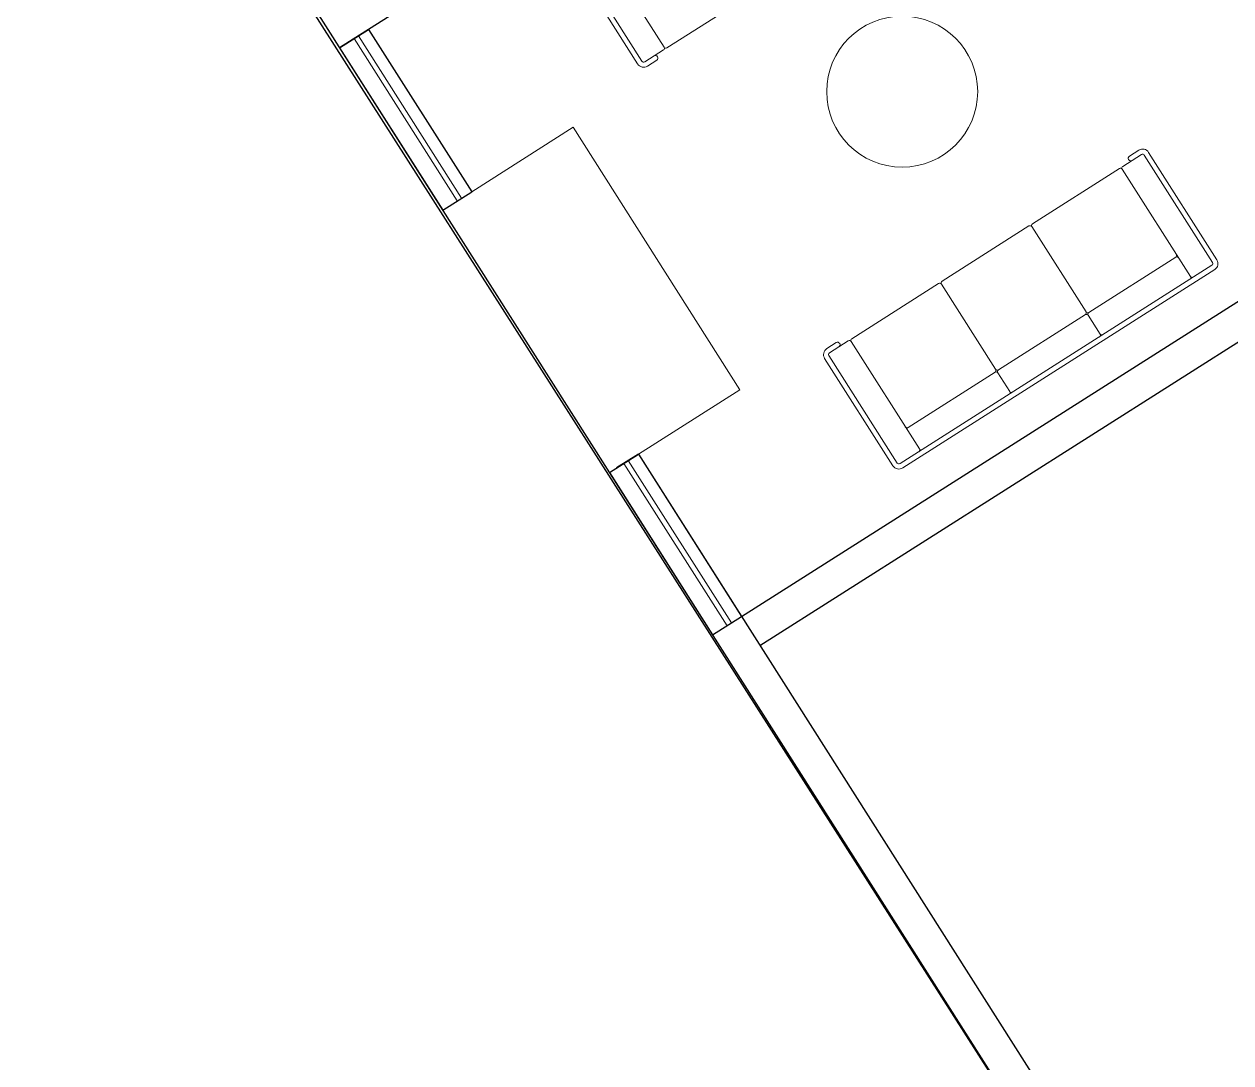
# Model space of a CAD drawing. Header units: metres. Extents: x -71 to 881, y -503 to 661.
# Drawn here: x 185.98 to 193.01, y 516.28 to 522.33 of the extents above; entities that cross this region are included whole.
import ezdxf

# ---------------------------------------------------------------- set-up
doc = ezdxf.new("R2010")
doc.units = ezdxf.units.M
for name, color, linetype, lineweight in [('02. Paredes', 6, 'Continuous', 30), ('03. Esquadria janelas', 2, 'Continuous', 15), ('07. Mobiliário', 51, 'Continuous', 5)]:
    doc.layers.add(name, color=color, linetype=linetype, lineweight=lineweight)

# ---------------------------------------------------------------- blocks, each defined once
blk = doc.blocks.new('rtry')
for p, q in [((39005.89, 28770.38), (39188.89, 28770.38)), ((39002.39, 28766.88), (39002.39, 28703.88)), ((39004.89, 28766.88), (39004.89, 28703.88)), ((39005.89, 28767.88), (39188.89, 28767.88)), ((39017.89, 28766.88), (39017.89, 28703.88)), ((39070.89, 28766.88), (39070.89, 28755.88)), ((39123.89, 28766.88), (39123.89, 28755.88)), ((39176.89, 28766.88), (39176.89, 28703.88)), ((39189.89, 28766.88), (39189.89, 28703.88)), ((39192.39, 28766.88), (39192.39, 28703.88)), ((39018.89, 28754.88), (39069.89, 28754.88)), ((39070.89, 28753.88), (39070.89, 28703.88)), ((39071.89, 28754.88), (39122.89, 28754.88)), ((39123.89, 28753.88), (39123.89, 28703.88)), ((39124.89, 28754.88), (39175.89, 28754.88)), ((39005.89, 28702.88), (39016.89, 28702.88)), ((39005.89, 28700.38), (39011.39, 28700.38)), ((39018.89, 28702.88), (39069.89, 28702.88)), ((39071.89, 28702.88), (39122.89, 28702.88)), ((39124.89, 28702.88), (39175.89, 28702.88)), ((39188.89, 28702.88), (39177.89, 28702.88)), ((39188.89, 28700.38), (39183.39, 28700.38))]:
    blk.add_line(p, q)
for centre, radius, start, end in [((39005.89, 28766.88), 3.5, 90, 180), ((39188.89, 28766.88), 3.5, 0, 90), ((39005.89, 28766.88), 1, 90, 180), ((39016.89, 28766.88), 1, 0, 90), ((39018.89, 28766.88), 1, 90, 180), ((39069.89, 28766.88), 1, 0, 90), ((39071.89, 28766.88), 1, 90, 180), ((39122.89, 28766.88), 1, 0, 90), ((39124.89, 28766.88), 1, 90, 180), ((39175.89, 28766.88), 1, 0, 90), ((39177.89, 28766.88), 1, 90, 180), ((39188.89, 28766.88), 1, 0, 90), ((39018.89, 28755.88), 1, 180, 270), ((39018.89, 28753.88), 1, 90, 180), ((39069.89, 28755.88), 1, 270, 0), ((39069.89, 28753.88), 1, 0, 90), ((39071.89, 28755.88), 1, 180, 270), ((39071.89, 28753.88), 1, 90, 180), ((39122.89, 28755.88), 1, 270, 0), ((39122.89, 28753.88), 1, 0, 90), ((39124.89, 28755.88), 1, 180, 270), ((39124.89, 28753.88), 1, 90, 180), ((39175.89, 28755.88), 1, 270, 0), ((39175.89, 28753.88), 1, 0, 90), ((39005.89, 28703.88), 3.5, 180, 270), ((39005.89, 28703.88), 1, 180, 270), ((39011.39, 28701.63), 1.25, 270, 90), ((39016.89, 28703.88), 1, 270, 0), ((39018.89, 28703.88), 1, 180, 270), ((39069.89, 28703.88), 1, 270, 0), ((39071.89, 28703.88), 1, 180, 270), ((39122.89, 28703.88), 1, 270, 0), ((39124.89, 28703.88), 1, 180, 270), ((39175.89, 28703.88), 1, 270, 0), ((39177.89, 28703.88), 1, 180, 270), ((39183.39, 28701.63), 1.25, 90, 270), ((39188.89, 28703.88), 3.5, 270, 0), ((39188.89, 28703.88), 1, 270, 0)]:
    blk.add_arc(centre, radius, start, end)

msp = doc.modelspace()

# ---------------------------------------------------------------- linework, layer by layer
msp.add_lwpolyline([(179.1019, 535.8252), (189.848, 542.6498), (203.0789, 521.816), (192.375, 515.0183), (179.1019, 535.8252)])
at = {"layer": '02. Paredes'}
for p, q in [((185.915, 525.1904), (192.375, 515.0183)), ((192.0811, 524.9009), (187.8181, 522.1936)), ((187.8181, 522.1936), (187.987, 522.3008)), ((187.987, 522.3008), (187.8603, 522.2204)), ((187.987, 522.3008), (188.5874, 521.3554)), ((187.987, 522.3008), (188.5874, 521.3554)), ((187.8181, 522.1936), (188.4186, 521.2481)), ((190.1582, 518.882), (194.5737, 521.6861)), ((190.2654, 518.7132), (194.6809, 521.5173)), ((188.4186, 521.2481), (188.5874, 521.3554)), ((189.3889, 519.7202), (189.5577, 519.8274)), ((189.5577, 519.8274), (189.4311, 519.747)), ((189.5577, 519.8274), (192.4366, 515.2943)), ((189.5577, 519.8274), (190.1582, 518.882)), ((189.3889, 519.7202), (189.9893, 518.7748)), ((189.9893, 518.7748), (190.1582, 518.882))]:
    msp.add_line(p, q, dxfattribs=at)
at = {"layer": '03. Esquadria janelas'}
for p, q in [((187.9025, 522.2472), (188.503, 521.3018)), ((187.9279, 522.2633), (188.5283, 521.3178)), ((189.4733, 519.7738), (190.0737, 518.8284)), ((189.4986, 519.7899), (190.0991, 518.8445))]:
    msp.add_line(p, q, dxfattribs=at)
at = {"layer": '07. Mobiliário'}
for p, q in [((189.1783, 521.7306), (188.5874, 521.3554)), ((189.1783, 521.7306), (190.1486, 520.2027)), ((189.5577, 519.8274), (190.1486, 520.2027))]:
    msp.add_line(p, q, dxfattribs=at)
msp.add_circle((191.0937, 521.9384), 0.4396, dxfattribs=at)

# ---------------------------------------------------------------- block references
for p, xscale, yscale, zscale, rotation in [((-17.1268, -8.8093), 0.01176470588235128, 0.01176470588235128, 0.01176470588235128, 32.3780095605001), ((-377.7637, 559.0619), -0.01176470588235127, 0.01176470588235127, 0.01176470588235127, 212.4586393814598)]:
    msp.add_blockref('rtry', p, dxfattribs=dict(at, xscale=xscale, yscale=yscale, zscale=zscale, rotation=rotation))

doc.saveas('drawing.dxf')
